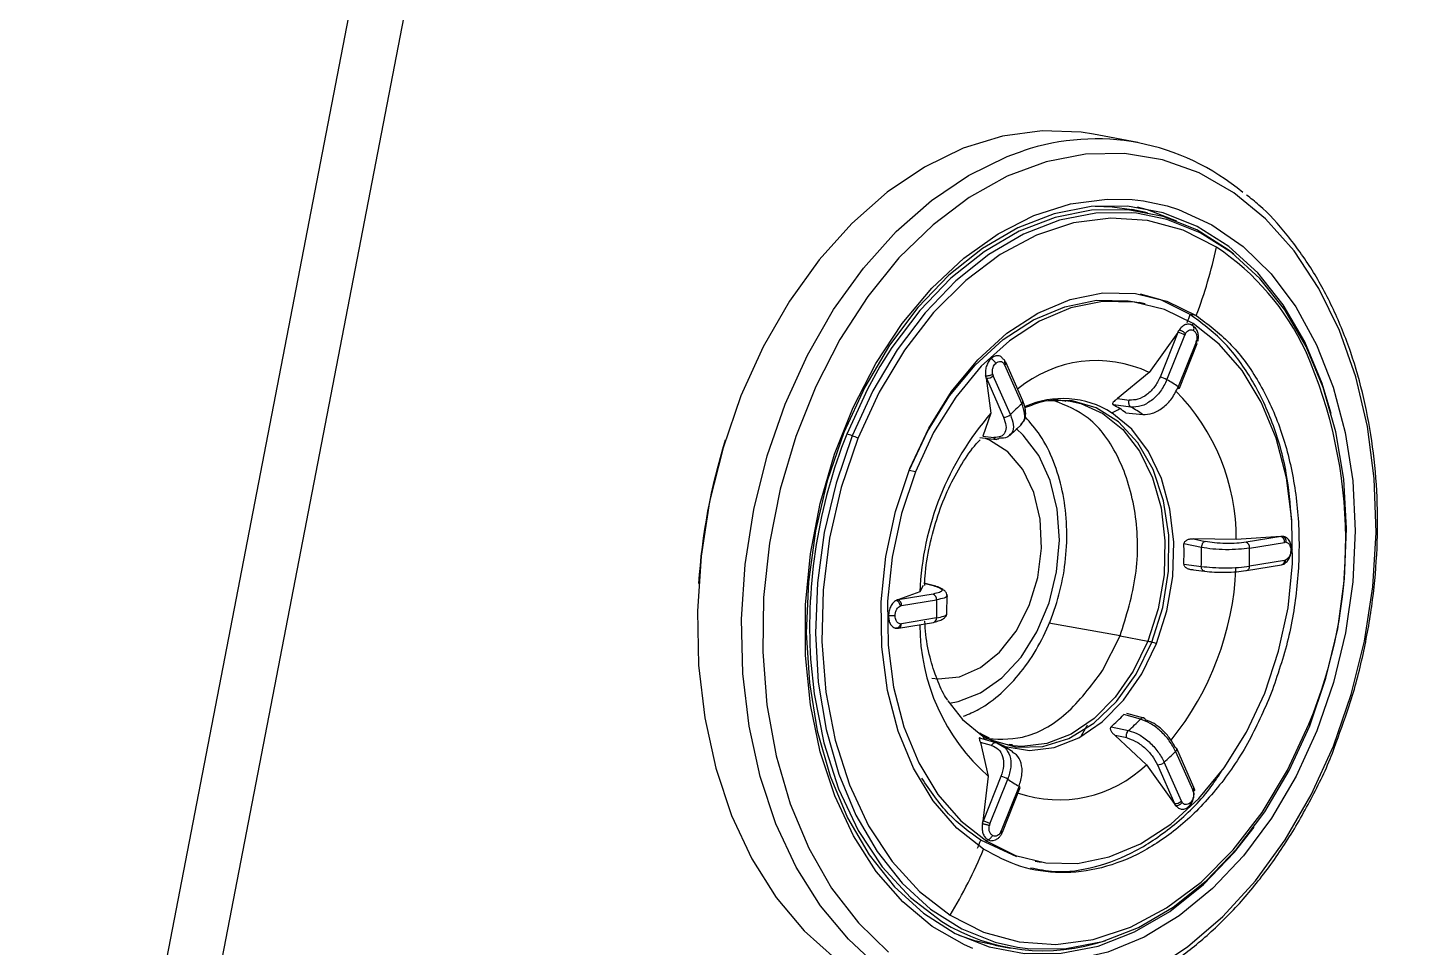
# Model space of a CAD drawing. Extents: x 832 to 912, y 781 to 934.
# Drawn here: x 837.691 to 840.481, y 842.149 to 844.018 of the extents above; entities that cross this region are included whole.
import ezdxf

# ---------------------------------------------------------------- set-up
doc = ezdxf.new("R2010")
doc.units = 0
doc.header["$MEASUREMENT"] = 0
doc.layers.add('1', color=4, linetype='Continuous')

# ---------------------------------------------------------------- blocks, each defined once
blk = doc.blocks.new('2026 SOVEREIGN HL')
at = {"layer": '1', "color": 3, "linetype": 'Continuous', "lineweight": 25}
for p, q in [((5.9619, 43.5662), (6.841, 48.1205)), ((6.0733, 43.5593), (6.9486, 48.0947)), ((8.2161, 46.6898), (8.1262, 46.7065)), ((8.2362, 46.5468), (8.2043, 46.5532)), ((8.2315, 46.3616), (8.2192, 46.3642)), ((8.335, 46.3378), (8.3226, 46.3401)), ((8.2973, 46.3039), (8.2395, 46.2223)), ((8.2978, 46.3038), (8.2617, 46.2131)), ((8.2755, 46.2077), (8.3116, 46.2983)), ((8.2973, 46.3039), (8.2978, 46.3038)), ((8.3345, 46.2838), (8.2984, 46.1931)), ((8.3354, 46.2862), (8.3347, 46.2836)), ((8.3008, 46.1906), (8.337, 46.2813)), ((7.9459, 46.2378), (7.9808, 46.1589)), ((7.983, 46.1646), (7.9481, 46.2435)), ((7.9083, 46.2108), (7.918, 46.1395)), ((7.9083, 46.2108), (7.9088, 46.2107)), ((7.9088, 46.2107), (7.9437, 46.1318)), ((7.9576, 46.1367), (7.9227, 46.2157)), ((8.2395, 46.2223), (8.1751, 46.1692)), ((7.9872, 46.1513), (8.0011, 46.1563)), ((8.0696, 46.1655), (8.0793, 46.1642)), ((8.2021, 46.1522), (8.1667, 46.1566)), ((8.1751, 46.1692), (8.1989, 46.1662)), ((7.918, 46.1395), (7.9014, 46.0928)), ((7.9564, 46.0941), (7.9806, 46.1172)), ((7.9787, 46.1158), (7.9835, 46.1219)), ((8.1923, 46.1403), (8.2262, 46.1369)), ((7.8955, 46.09), (7.9296, 46.0865)), ((7.9014, 46.0928), (7.924, 46.0905)), ((7.8944, 46.0837), (7.896, 46.0854)), ((7.7482, 46.0109), (7.7522, 46.0232)), ((7.7647, 46.0208), (7.7522, 46.0232)), ((8.3456, 45.867), (8.31, 45.8742)), ((8.4161, 45.8833), (8.3291, 45.8842)), ((8.3291, 45.8842), (8.353, 45.8793)), ((8.5066, 45.8894), (8.4161, 45.8833)), ((8.5071, 45.8893), (8.436, 45.8775)), ((8.4432, 45.8657), (8.5142, 45.8774)), ((8.5066, 45.8894), (8.5071, 45.8893)), ((8.514, 45.8408), (8.4429, 45.829)), ((8.3097, 45.8333), (8.3453, 45.8285)), ((8.3238, 45.8225), (8.3508, 45.8189)), ((8.4372, 45.8199), (8.5083, 45.8317)), ((8.51, 45.8323), (8.5142, 45.8337)), ((7.7802, 45.7899), (7.7736, 45.777)), ((7.8062, 45.7881), (7.7817, 45.7942)), ((7.8036, 45.7884), (7.7822, 45.7937)), ((7.7736, 45.777), (7.729, 45.7607)), ((7.7295, 45.7606), (7.729, 45.7607)), ((7.8005, 45.7724), (7.7295, 45.7606)), ((7.7367, 45.7488), (7.8077, 45.7606)), ((7.8288, 45.7305), (7.8291, 45.7715)), ((7.7281, 45.7032), (7.7324, 45.7037)), ((7.7307, 45.703), (7.8017, 45.7148)), ((7.8074, 45.7239), (7.7364, 45.7121)), ((8.1803, 45.6872), (8.0359, 45.7131)), ((8.1449, 45.6168), (8.1803, 45.6872)), ((8.1802, 45.6873), (8.2367, 45.6764)), ((8.2284, 45.5204), (8.194, 45.5296)), ((8.162, 45.5028), (8.1974, 45.4951)), ((8.2217, 45.5184), (8.1878, 45.5275)), ((7.8978, 45.4883), (7.8953, 45.4895)), ((7.8968, 45.4794), (7.9304, 45.4702)), ((7.9155, 45.4798), (7.8978, 45.4883)), ((8.1701, 45.4852), (8.2337, 45.4257)), ((8.194, 45.4801), (8.1701, 45.4852)), ((7.8969, 45.4711), (7.9127, 45.4022)), ((7.9195, 45.4649), (7.8969, 45.4711)), ((7.9304, 45.4702), (7.9466, 45.4607)), ((7.9623, 45.4519), (7.9417, 45.4649)), ((7.9635, 45.4644), (7.9493, 45.4668)), ((7.9621, 45.4659), (7.9554, 45.4671)), ((8.293, 45.4528), (8.3279, 45.3739)), ((8.3302, 45.3796), (8.2953, 45.4585)), ((8.2338, 45.4257), (8.2904, 45.3469)), ((8.256, 45.4257), (8.2909, 45.3468)), ((8.3048, 45.3517), (8.2699, 45.4307)), ((7.9127, 45.4022), (7.9018, 45.3114)), ((7.9385, 45.402), (7.9023, 45.3113)), ((7.9161, 45.3058), (7.9522, 45.3965)), ((7.9752, 45.3819), (7.939, 45.2912)), ((7.9415, 45.2887), (7.9776, 45.3794)), ((8.3318, 45.3748), (8.3303, 45.3793)), ((8.2909, 45.3468), (8.2904, 45.3469)), ((7.9023, 45.3113), (7.9018, 45.3114)), ((7.9383, 45.2885), (7.938, 45.2877)), ((7.9394, 45.2844), (7.9415, 45.2887)), ((7.9706, 45.2385), (7.8974, 45.2722)), ((8.0077, 45.2298), (8.0201, 45.2278)), ((7.9257, 45.0589), (7.9578, 45.0533))]:
    blk.add_line(p, q, dxfattribs=at)
at = {"layer": '1', "color": 3, "linetype": 'Continuous', "lineweight": 25, "flags": 128}
for points in [[(8.1262, 46.7065), (8.1012, 46.7104), (8.0218, 46.7135), (7.9414, 46.7025), (7.8614, 46.6777), (7.7829, 46.6394), (7.7073, 46.5883), (7.6357, 46.5252), (7.5692, 46.451), (7.5089, 46.367), (7.4558, 46.2744), (7.4106, 46.1748), (7.3742, 46.0696), (7.347, 45.9606), (7.3295, 45.8494), (7.322, 45.7379), (7.3245, 45.6277), (7.3371, 45.5207), (7.3596, 45.4184), (7.3916, 45.3226), (7.4325, 45.2347), (7.4818, 45.1561), (7.5387, 45.0881), (7.6023, 45.0317)], [(7.6725, 45.0305), (7.6286, 45.0713), (7.5718, 45.1393), (7.5224, 45.2179), (7.4815, 45.3058), (7.4495, 45.4017), (7.427, 45.5039), (7.4144, 45.6109), (7.4119, 45.7211), (7.4194, 45.8327), (7.4369, 45.9438), (7.4641, 46.0528), (7.5005, 46.158), (7.5457, 46.2577), (7.5988, 46.3503), (7.6591, 46.4343), (7.7256, 46.5085), (7.7972, 46.5716), (7.8728, 46.6227), (7.9513, 46.6609), (7.9833, 46.6725)], [(8.6135, 45.4637), (8.6496, 45.5682), (8.6763, 45.6765), (8.6932, 45.7869), (8.7, 45.8976), (8.6965, 46.0068), (8.6829, 46.1126), (8.6593, 46.2134), (8.6261, 46.3074), (8.584, 46.3931), (8.5335, 46.4692), (8.4755, 46.5344), (8.411, 46.5875), (8.341, 46.6278), (8.2667, 46.6546), (8.1893, 46.6674), (8.11, 46.666), (8.0302, 46.6504), (7.9511, 46.621), (7.8742, 46.5781), (7.8005, 46.5225), (7.7314, 46.4551), (7.668, 46.377), (7.6113, 46.2895), (7.5623, 46.1941), (7.5217, 46.0922), (7.4902, 45.9856), (7.4684, 45.876), (7.4565, 45.7652), (7.4549, 45.655), (7.4634, 45.5473), (7.4821, 45.4438), (7.5105, 45.3462), (7.5482, 45.2561), (7.5946, 45.175), (7.649, 45.1043), (7.7103, 45.045)], [(8.2421, 45.0063), (8.3175, 45.0557), (8.389, 45.1173), (8.4554, 45.1902), (8.5156, 45.2731), (8.5686, 45.3648), (8.6135, 45.4637)], [(7.8814, 45.0526), (7.8646, 45.0598), (7.7991, 45.0973), (7.739, 45.1474), (7.6853, 45.2091), (7.639, 45.2813), (7.6009, 45.3628), (7.5717, 45.4521), (7.5519, 45.5476), (7.5418, 45.6476), (7.5417, 45.7503), (7.5516, 45.8539), (7.5712, 45.9565), (7.6003, 46.0563), (7.6382, 46.1515), (7.6844, 46.2405), (7.738, 46.3216), (7.798, 46.3934), (7.8634, 46.4546), (7.933, 46.5041), (8.0055, 46.541), (8.0798, 46.5647), (8.1543, 46.5747), (8.2047, 46.5737)], [(8.2047, 46.5737), (8.2279, 46.571), (8.2759, 46.5608)], [(8.6092, 46.1392), (8.5908, 46.2), (8.5555, 46.2844), (8.5116, 46.3599), (8.4599, 46.425), (8.4013, 46.4784), (8.3369, 46.5192), (8.268, 46.5467), (8.1957, 46.5602), (8.1215, 46.5596), (8.0467, 46.5449), (7.9728, 46.5164), (7.9011, 46.4745), (7.8329, 46.42), (7.7695, 46.3541), (7.7121, 46.2778), (7.6618, 46.1927), (7.6194, 46.1002)], [(8.2136, 46.5457), (8.204, 46.5467), (8.1309, 46.5461), (8.0573, 46.5316), (7.9845, 46.5035), (7.9139, 46.4622), (7.8467, 46.4086), (7.7843, 46.3437), (7.7278, 46.2686), (7.6783, 46.1848), (7.6366, 46.0938)], [(8.3761, 46.4769), (8.3083, 46.5113), (8.2362, 46.5312), (8.1616, 46.5361), (8.0858, 46.5261), (8.0104, 46.5012), (7.937, 46.462), (7.8669, 46.4094), (7.8018, 46.3442), (7.7428, 46.268), (7.6913, 46.1822), (7.6481, 46.0886)], [(8.411, 46.4625), (8.3996, 46.4715), (8.3359, 46.512), (8.2676, 46.5391), (8.196, 46.5526), (8.1226, 46.552), (8.0485, 46.5374), (7.9753, 46.5091), (7.9043, 46.4676), (7.8367, 46.4137), (7.774, 46.3484), (7.7171, 46.2729), (7.6927, 46.2342)], [(8.1298, 46.5604), (8.1641, 46.5589), (8.2043, 46.5532)], [(8.5654, 45.5049), (8.5984, 45.6013), (8.6222, 45.7015), (8.6363, 45.8035), (8.6403, 45.9054), (8.6344, 46.0054), (8.6185, 46.1015), (8.5929, 46.192), (8.5582, 46.2751), (8.515, 46.3494), (8.4641, 46.4135), (8.4064, 46.4661), (8.343, 46.5063), (8.2751, 46.5333), (8.2136, 46.5457)], [(8.2955, 46.5298), (8.2359, 46.5526), (8.2157, 46.5579)], [(8.2759, 46.5608), (8.2992, 46.5534), (8.3669, 46.5224), (8.4299, 46.4785), (8.4869, 46.4225), (8.537, 46.3554), (8.5793, 46.2783), (8.6131, 46.1928), (8.6376, 46.1002), (8.6526, 46.0022), (8.6576, 45.9006), (8.6527, 45.7973), (8.638, 45.6939), (8.6136, 45.5925), (8.58, 45.4947)], [(7.9032, 45.2541), (7.8487, 45.297), (7.8008, 45.3522), (7.7608, 45.4184), (7.7296, 45.4938), (7.708, 45.5767), (7.6965, 45.6649), (7.6954, 45.7564), (7.7048, 45.8489), (7.7243, 45.9401), (7.7536, 46.0277), (7.7919, 46.1096), (7.8382, 46.1838), (7.8915, 46.2484), (7.9503, 46.3019), (8.0134, 46.343), (8.079, 46.3705), (8.1456, 46.384), (8.2115, 46.3829), (8.2752, 46.3674), (8.335, 46.3378)], [(7.7522, 46.0232), (7.7893, 46.1027), (7.8343, 46.1747), (7.886, 46.2374), (7.9431, 46.2894), (8.0043, 46.3292), (8.068, 46.356), (8.1326, 46.369), (8.1966, 46.368), (8.2192, 46.3642)], [(8.3288, 46.3216), (8.2707, 46.3503), (8.2089, 46.3654), (8.1449, 46.3664), (8.0803, 46.3534), (8.0167, 46.3266), (7.9555, 46.2868), (7.8984, 46.2349), (7.8468, 46.1722), (7.8018, 46.1002), (7.7647, 46.0208)], [(8.3226, 46.3401), (8.2628, 46.3697), (8.2219, 46.3814)], [(8.4739, 45.5711), (8.5023, 45.6561), (8.5213, 45.7445), (8.5304, 45.8342), (8.5293, 45.923), (8.5182, 46.0087), (8.4972, 46.0891), (8.4669, 46.1622), (8.4281, 46.2264), (8.3817, 46.28), (8.3288, 46.3216)], [(7.6927, 46.2342), (7.6673, 46.1886), (7.6254, 46.0971)], [(8.2448, 45.6744), (8.2669, 45.745), (8.2785, 45.8186), (8.279, 45.8919), (8.2685, 45.9618), (8.2473, 46.0252), (8.2165, 46.0794), (8.1773, 46.1219), (8.1315, 46.1509), (8.0811, 46.1652), (8.0282, 46.1641), (7.9994, 46.1571)], [(8.0793, 46.1642), (8.1003, 46.1595), (8.1453, 46.1394)], [(8.1453, 46.1394), (8.1859, 46.1066), (8.22, 46.0624), (8.2462, 46.0085), (8.2636, 45.9472), (8.2715, 45.8806), (8.2695, 45.8115), (8.2577, 45.7425), (8.2367, 45.6764)], [(8.254, 45.6716), (8.2753, 45.7384), (8.2872, 45.808), (8.2894, 45.8778), (8.2816, 45.9451), (8.2643, 46.0073), (8.2381, 46.0619), (8.204, 46.107), (8.1633, 46.1407)], [(7.6194, 46.1002), (7.5859, 46.0022), (7.5618, 45.9005), (7.5475, 45.7969), (7.5433, 45.6934), (7.5494, 45.5919), (7.5655, 45.4943), (7.5915, 45.4024), (7.6267, 45.3179), (7.6706, 45.2424), (7.7224, 45.1774), (7.781, 45.1239), (7.8453, 45.0831), (7.9143, 45.0557), (7.9865, 45.0421), (8.0607, 45.0427), (8.1355, 45.0574), (8.2095, 45.086), (8.2812, 45.1279), (8.3494, 45.1823), (8.4128, 45.2483), (8.4526, 45.2992)], [(7.6366, 46.0938), (7.6036, 45.9973), (7.5798, 45.8971), (7.5657, 45.7951), (7.5617, 45.6932), (7.5676, 45.5933), (7.5835, 45.4971), (7.6091, 45.4067), (7.6438, 45.3235), (7.687, 45.2492), (7.7379, 45.1852), (7.7956, 45.1325), (7.859, 45.0924), (7.9269, 45.0653), (7.9723, 45.0552)], [(7.6481, 46.0886), (7.6143, 45.9891), (7.5905, 45.8857), (7.5772, 45.7805), (7.5746, 45.6757), (7.5829, 45.5734), (7.6018, 45.4757), (7.6309, 45.3846), (7.6698, 45.3018), (7.7175, 45.2292), (7.7731, 45.1682), (7.8355, 45.12)], [(7.7983, 45.6015), (7.8113, 45.5999), (7.8543, 45.6043), (7.8966, 45.6229), (7.9357, 45.6545), (7.9695, 45.6973), (7.9959, 45.7488), (8.0133, 45.8061), (8.0209, 45.8658), (8.0181, 45.9244), (8.0051, 45.9786), (7.9826, 46.0251), (7.9521, 46.0613), (7.9151, 46.0851), (7.907, 46.0883)], [(7.8339, 45.5508), (7.8513, 45.5539), (7.8972, 45.5716), (7.9405, 45.6022), (7.9793, 45.6442), (8.0116, 45.6958), (8.0361, 45.7544), (8.0515, 45.8174), (8.0572, 45.8818), (8.0528, 45.9446), (8.0386, 46.0029), (8.0152, 46.0539), (7.9838, 46.0952), (7.9694, 46.1085)], [(7.7647, 46.0208), (7.7363, 45.9358), (7.7173, 45.8473), (7.7082, 45.7576), (7.7093, 45.6688), (7.7204, 45.5832), (7.7414, 45.5028), (7.7717, 45.4296), (7.8105, 45.3654), (7.8569, 45.3118), (7.9098, 45.2702)], [(7.7291, 45.703), (7.7305, 45.703), (7.7307, 45.703)], [(7.8954, 45.4891), (7.9199, 45.4758), (7.9703, 45.4615), (8.0232, 45.4626), (8.0761, 45.479), (8.1269, 45.51), (8.1732, 45.5543), (8.2131, 45.6099), (8.2448, 45.6744)], [(7.9014, 45.4835), (7.9472, 45.4624), (7.9962, 45.4548), (8.0466, 45.4608), (8.0965, 45.4804), (8.1439, 45.5127), (8.187, 45.5565), (8.2242, 45.6102), (8.254, 45.6716)], [(8.2367, 45.6764), (8.2072, 45.6157), (8.1704, 45.5627), (8.1277, 45.5194), (8.0807, 45.4877), (8.0314, 45.4686), (7.9815, 45.463), (7.9635, 45.4644)], [(7.552, 45.6404), (7.559, 45.5699), (7.5785, 45.47), (7.6085, 45.3768), (7.6484, 45.2924), (7.6974, 45.2183), (7.7545, 45.1562), (7.8186, 45.1072)], [(7.9098, 45.2702), (7.9679, 45.2415), (8.0297, 45.2264), (8.0936, 45.2254), (8.1583, 45.2384), (8.2219, 45.2652), (8.2831, 45.305), (8.3402, 45.3569), (8.3918, 45.4196), (8.4368, 45.4916), (8.4739, 45.5711)], [(7.8307, 45.5556), (7.8607, 45.5173), (7.9014, 45.4835)], [(7.8355, 45.12), (7.9033, 45.0856), (7.9753, 45.0657), (8.05, 45.0607), (8.1258, 45.0708), (8.2012, 45.0956), (8.2746, 45.1348), (8.3447, 45.1875), (8.4098, 45.2526), (8.4688, 45.3288), (8.5203, 45.4146), (8.5635, 45.5082)], [(7.9723, 45.0552), (7.998, 45.052), (8.0711, 45.0526), (8.1447, 45.067), (8.2175, 45.0952), (8.2881, 45.1364), (8.3553, 45.19), (8.4177, 45.2549), (8.4742, 45.33), (8.5237, 45.4138), (8.5654, 45.5049)], [(8.58, 45.4947), (8.5378, 45.4024), (8.4879, 45.3172), (8.4309, 45.2406), (8.3681, 45.174), (8.3005, 45.1185), (8.2292, 45.0752), (8.1557, 45.0448), (8.0811, 45.0279), (8.0068, 45.0248), (7.9388, 45.0344)], [(7.9413, 45.2885), (7.9414, 45.2886), (7.9415, 45.2887)], [(7.9257, 45.0589), (7.8853, 45.0683), (7.8536, 45.079)]]:
    blk.add_lwpolyline(points, dxfattribs=at)
at = {"layer": '1', "color": 3, "linetype": 'Continuous', "lineweight": 25}
for centre, radius, start, end in [((8.1313, 46.2347), 0.4621, 49.8143, 108.6752), ((7.3913, 46.6922), 1.0081, 339.4164, 347.6672), ((8.0845, 46.0437), 0.5223, 25.1234, 56.0514), ((7.3595, 46.6996), 1.028, 338.5804, 339.531), ((7.9783, 46.4663), 0.3791, 336.9818, 337.5703), ((8.2878, 46.2586), 0.0464, 59.0593, 77.4714), ((8.3332, 46.28), 0.004, 18.0285, 70.0946), ((7.6796, 45.8797), 0.9588, 337.205, 23.7219), ((7.9443, 46.2416), 0.00411, 292.6576, 57.0109), ((8.1323, 45.996), 0.2504, 64.6569, 129.7008), ((7.9101, 46.229), 0.0183, 266.0054, 313.4355), ((8.2516, 46.1679), 0.0464, 59.0636, 77.4674), ((8.1558, 45.9936), 0.2452, 54.4489, 60.793), ((7.9924, 45.8867), 0.4237, 359.5488, 44.698), ((8.299, 46.1933), 0.00327, 245.8613, 303.8432), ((8.297, 46.1894), 0.004, 18.0302, 70.0921), ((8.2474, 45.8567), 0.4031, 131.4232, 135.9832), ((7.9775, 46.1635), 0.00562, 305.1468, 11.1841), ((8.0638, 45.9828), 0.1866, 57.8049, 114.1569), ((8.0571, 46.3721), 0.2546, 294.6368, 298.7754), ((8.0721, 45.9794), 0.2008, 57.6105, 61.9043), ((8.0682, 45.9732), 0.2082, 53.4137, 57.6137), ((8.1041, 45.9709), 0.206, 53.6578, 61.5913), ((8.3625, 45.7524), 0.5894, 138.9435, 177.6064), ((7.945, 46.15), 0.0183, 265.9999, 313.4348), ((8.6116, 45.7043), 1.0616, 158.2824, 183.4486), ((7.6106, 46.0261), 0.0725, 69.0283, 78.2599), ((7.6047, 46.0072), 0.0923, 61.9328, 69.7861), ((8.5755, 45.7109), 1.2538, 162.6583, 176.2184), ((7.8041, 45.8574), 0.5061, 357.2676, 1.905), ((7.8364, 45.8514), 0.5094, 357.4204, 1.7563), ((8.4316, 45.8668), 0.0116, 354.8006, 67.7109), ((7.8402, 45.8517), 0.6032, 357.843, 1.3288), ((8.5027, 45.8785), 0.0116, 354.8007, 67.7111), ((8.5058, 45.8395), 0.00825, 287.3057, 8.5284), ((7.8217, 45.8497), 0.5945, 321.0029, 357.5159), ((8.4353, 45.8276), 0.00773, 272.0913, 10.3281), ((7.7251, 45.7499), 0.0116, 354.8206, 67.7075), ((7.7961, 45.7616), 0.0116, 354.8197, 67.7085), ((8.4127, 45.7379), 0.6054, 177.8495, 181.3223), ((7.7277, 45.7112), 0.00871, 289.8145, 5.9983), ((8.1857, 45.711), 0.4121, 180.1172, 228.525), ((7.7993, 45.7227), 0.00825, 287.3054, 8.5071), ((8.2162, 45.5724), 0.106, 74.3249, 78.8298), ((8.2009, 45.5168), 0.1636, 71.053, 74.42), ((7.9417, 45.7591), 0.3379, 310.6683, 316.7398), ((7.9753, 45.7519), 0.3395, 310.86, 316.5483), ((8.5627, 45.5055), 0.00283, 346.4065, 73.5614), ((7.7875, 45.4034), 0.1393, 31.9686, 35.122), ((8.0029, 45.7331), 0.4034, 311.428, 315.984), ((8.2915, 45.4566), 0.00403, 292.2389, 77.2423), ((8.0561, 45.6118), 0.2573, 251.1945, 313.6571), ((8.2573, 45.444), 0.0183, 265.9991, 313.4356), ((7.9284, 45.3567), 0.0464, 59.0566, 77.4666), ((8.0945, 45.5956), 0.2447, 234.4451, 240.8021), ((7.9738, 45.3782), 0.004, 18.0033, 70.064), ((8.3247, 45.3785), 0.00562, 305.083, 11.2072), ((8.2922, 45.365), 0.0183, 265.9991, 313.4356), ((7.8934, 45.2701), 0.0421, 67.8464, 77.8013), ((7.8941, 45.2695), 0.0424, 58.7443, 68.9829), ((7.9377, 45.2875), 0.004, 18.0033, 70.064), ((6.8709, 45.6915), 1.1212, 329.3489, 337.0343), ((6.9092, 45.6724), 1.0662, 337.0338, 337.9553), ((7.5119, 45.423), 0.4262, 338.9862, 339.506), ((8.025, 45.4376), 0.3896, 237.9942, 288.8931)]:
    blk.add_arc(centre, radius, start, end, dxfattribs=at)
for points, knots in [([(7.4222, 49.0504), (7.522, 49.0503), (7.7223, 49.0499), (8.0131, 49.0291), (8.3008, 48.9832), (8.5555, 48.9109), (8.7771, 48.8168), (8.9652, 48.7091), (9.1335, 48.5789), (9.2806, 48.4288), (9.4061, 48.2649), (9.5209, 48.0695), (9.6203, 47.8433), (9.7006, 47.5921), (9.7602, 47.3249), (9.8004, 47.0505), (9.8273, 46.7445), (9.8407, 46.4092), (9.8444, 46.0456), (9.8457, 45.5669), (9.8461, 44.9743), (9.8448, 44.2663), (9.8436, 43.7956), (9.843, 43.5596)], [0, 0, 0, 0, 0.061142, 0.122745, 0.184777, 0.247496, 0.289738, 0.332289, 0.37517, 0.407572, 0.440203, 0.473039, 0.505978, 0.538777, 0.571246, 0.603344, 0.635028, 0.676643, 0.717838, 0.758924, 0.839703, 0.919643, 1, 1, 1, 1]), ([(8.3697, 48.6137), (8.4316, 48.5964), (8.5576, 48.5613), (8.7409, 48.4822), (8.9048, 48.3861), (9.0461, 48.2748), (9.1651, 48.1542), (9.2738, 48.0102), (9.3697, 47.8405), (9.4502, 47.644), (9.5136, 47.4224), (9.5598, 47.1798), (9.5941, 46.892), (9.6138, 46.5609), (9.6209, 46.1904), (9.6201, 45.5643), (9.6109, 44.6864), (9.6007, 43.9346), (9.5956, 43.5592)], [0, 0, 0, 0, 0.054734, 0.111418, 0.167491, 0.208894, 0.249513, 0.289244, 0.328154, 0.366595, 0.405139, 0.444468, 0.484961, 0.540442, 0.597224, 0.655117, 0.827793, 1, 1, 1, 1]), ([(9.197, 43.5592), (9.2311, 43.7363), (9.2977, 44.0813), (9.3876, 44.5871), (9.4531, 45.0318), (9.4978, 45.4205), (9.52, 45.7557), (9.5201, 46.0747), (9.5013, 46.3722), (9.4657, 46.6458), (9.4159, 46.8942), (9.3547, 47.1164), (9.2778, 47.3303), (9.1853, 47.5268), (9.0801, 47.6971), (8.987, 47.817), (8.9116, 47.8988), (8.8557, 47.9528), (8.8112, 47.992), (8.7792, 48.0184), (8.761, 48.0326), (8.7536, 48.0384), (8.7524, 48.0393), (8.7522, 48.0395), (8.7521, 48.0395), (8.7521, 48.0395), (8.7521, 48.0395), (8.7521, 48.0395), (8.7521, 48.0395), (8.7578, 48.0557), (8.6844, 48.0809), (8.6408, 48.1204), (8.5787, 48.1556), (8.5207, 48.1883), (8.4703, 48.214), (8.4395, 48.2281), (8.4289, 48.233)], [0, 0, 0, 0, 0.098013, 0.191072, 0.279186, 0.342339, 0.404067, 0.462794, 0.518454, 0.570825, 0.619815, 0.665393, 0.707503, 0.757956, 0.80146, 0.837673, 0.859955, 0.87804, 0.891964, 0.901788, 0.907568, 0.908386, 0.908551, 0.90859, 0.9086, 0.908602, 0.908603, 0.908603, 0.908603, 0.908604, 0.925495, 0.942223, 0.958781, 0.975166, 0.991375, 1, 1, 1, 1]), ([(6.9486, 48.0947), (6.9684, 48.0962), (7.0152, 48.0996), (7.0916, 48.1052), (7.1715, 48.1108), (7.2455, 48.1157), (7.3031, 48.1193), (7.3513, 48.1221), (7.3919, 48.1243), (7.4327, 48.1264), (7.4733, 48.1282), (7.5136, 48.1298), (7.5539, 48.1313), (7.5863, 48.1322), (7.6203, 48.133), (7.6645, 48.1339), (7.7253, 48.1345), (7.7878, 48.134), (7.8496, 48.1327), (7.9074, 48.1304), (7.9656, 48.1269), (8.0183, 48.1226), (8.0701, 48.1173), (8.122, 48.1106), (8.1741, 48.1025), (8.227, 48.0927), (8.2836, 48.0803), (8.3467, 48.0641), (8.4184, 48.0419), (8.4917, 48.0144), (8.5522, 47.9873), (8.5996, 47.9635), (8.6393, 47.9417), (8.6755, 47.9198), (8.7092, 47.8978), (8.7412, 47.8756), (8.7804, 47.8461), (8.8256, 47.8087), (8.8781, 47.7603), (8.9281, 47.7078), (8.9765, 47.6508), (9.0215, 47.5923), (9.064, 47.5302), (9.1023, 47.4681), (9.1352, 47.4094), (9.1696, 47.3422), (9.2016, 47.2725), (9.2284, 47.2078), (9.2562, 47.1354), (9.287, 47.0462), (9.3213, 46.9305), (9.351, 46.8132), (9.3747, 46.7028), (9.3942, 46.5969), (9.4064, 46.5182), (9.4143, 46.4604), (9.4185, 46.4284), (9.4225, 46.3953), (9.4263, 46.3612), (9.4299, 46.326), (9.4335, 46.2886), (9.4374, 46.2422), (9.4423, 46.1763), (9.4474, 46.0834), (9.4512, 45.9616), (9.4515, 45.8491), (9.4495, 45.7539), (9.4471, 45.6837), (9.4435, 45.6094), (9.4384, 45.5313), (9.4318, 45.4496), (9.4115, 45.2405), (9.3685, 44.9073), (9.3143, 44.5826), (9.2792, 44.3895), (9.2674, 44.3255), (9.2554, 44.2615), (9.2422, 44.1918), (9.2259, 44.1073), (9.2072, 44.0119), (9.1843, 43.8967), (9.1614, 43.7823), (9.14, 43.6767), (9.1258, 43.6063), (9.1187, 43.571), (9.1163, 43.5592)], [0, 0, 0, 0, 0.011218, 0.026631, 0.043507, 0.056669, 0.068701, 0.07634, 0.084066, 0.091876, 0.099554, 0.107217, 0.114867, 0.122507, 0.125697, 0.134307, 0.147735, 0.160439, 0.170119, 0.183165, 0.193661, 0.203607, 0.213609, 0.223675, 0.233813, 0.24403, 0.254732, 0.267244, 0.281614, 0.297905, 0.312056, 0.319381, 0.327875, 0.337559, 0.343045, 0.350175, 0.359102, 0.36985, 0.381939, 0.397185, 0.407855, 0.420426, 0.434581, 0.445305, 0.456109, 0.466987, 0.481194, 0.491962, 0.499299, 0.516658, 0.534528, 0.552908, 0.569646, 0.583414, 0.599089, 0.603509, 0.608058, 0.612737, 0.617545, 0.622482, 0.627547, 0.633255, 0.641901, 0.655045, 0.671799, 0.692125, 0.701098, 0.710649, 0.720743, 0.731326, 0.742382, 0.75393, 0.816213, 0.877716, 0.886462, 0.895201, 0.903935, 0.912666, 0.923772, 0.938574, 0.951783, 0.971071, 0.985518, 0.995156, 1, 1, 1, 1]), ([(8.6191, 45.471), (8.6293, 45.4985), (8.6517, 45.5586), (8.6763, 45.6559), (8.6945, 45.7602), (8.7035, 45.8654), (8.7036, 45.9697), (8.6946, 46.0719), (8.6767, 46.1705), (8.6499, 46.2642), (8.6147, 46.3516), (8.5716, 46.4316), (8.5206, 46.5023), (8.4756, 46.553), (8.4457, 46.5761), (8.4372, 46.5826)], [0, 0, 0, 0, 0.068877, 0.150508, 0.232142, 0.313793, 0.39547, 0.477185, 0.558948, 0.64076, 0.722606, 0.804435, 0.886173, 0.96771, 1, 1, 1, 1]), ([(8.5287, 45.9228), (8.526, 45.9548), (8.5201, 46.0242), (8.4915, 46.1221), (8.4482, 46.2126), (8.392, 46.2886), (8.3458, 46.3229), (8.3226, 46.3401)], [0, 0, 0, 0, 0.1760015, 0.3820014, 0.5880007, 0.793999, 1, 1, 1, 1]), ([(8.3273, 46.318), (8.3251, 46.3191), (8.3208, 46.3212), (8.3134, 46.3201), (8.3061, 46.316), (8.3021, 46.311), (8.3001, 46.3086)], [0, 0, 0, 0, 0.247406, 0.499862, 0.752263, 1, 1, 1, 1]), ([(8.3298, 46.3158), (8.3283, 46.317), (8.3252, 46.3194), (8.3215, 46.3202), (8.3196, 46.3206)], [0, 0, 0, 0, 0.49936, 1, 1, 1, 1]), ([(8.3295, 46.3074), (8.3299, 46.3084), (8.3306, 46.3105), (8.3305, 46.3137), (8.3295, 46.3165), (8.328, 46.3175), (8.3273, 46.318)], [0, 0, 0, 0, 0.221987, 0.471928, 0.737212, 1, 1, 1, 1]), ([(8.3384, 46.2859), (8.3389, 46.2889), (8.3399, 46.295), (8.3384, 46.3039), (8.3349, 46.3119), (8.3308, 46.315), (8.3288, 46.3166)], [0, 0, 0, 0, 0.243616, 0.488614, 0.739321, 1, 1, 1, 1]), ([(8.335, 46.3378), (8.3582, 46.3206), (8.4044, 46.2862), (8.4606, 46.2103), (8.5042, 46.1199), (8.5329, 46.0166), (8.5458, 45.905), (8.542, 45.7892), (8.523, 45.6732), (8.4974, 45.6005), (8.4847, 45.5642)], [0, 0, 0, 0, 0.125001, 0.25, 0.375, 0.5, 0.625, 0.75, 0.875, 1, 1, 1, 1]), ([(8.3001, 46.3086), (8.2996, 46.3077), (8.2986, 46.3062), (8.2977, 46.3046), (8.2973, 46.3039)], [0, 0, 0, 0, 0.559354, 1, 1, 1, 1]), ([(8.2978, 46.3038), (8.2982, 46.3048), (8.2989, 46.3064), (8.2997, 46.3079), (8.3001, 46.3086)], [0, 0, 0, 0, 0.560105, 1, 1, 1, 1]), ([(8.313, 46.3013), (8.3122, 46.3021), (8.311, 46.3032), (8.3088, 46.3047), (8.307, 46.3059), (8.3051, 46.3068), (8.3027, 46.3079), (8.3011, 46.3083), (8.3001, 46.3086)], [0, 0, 0, 0, 0.239817, 0.368534, 0.500044, 0.63145, 0.7602, 1, 1, 1, 1]), ([(8.313, 46.3013), (8.3127, 46.3008), (8.3122, 46.2998), (8.3118, 46.2988), (8.3116, 46.2983)], [0, 0, 0, 0, 0.560184, 1, 1, 1, 1]), ([(8.313, 46.3013), (8.3143, 46.3031), (8.3169, 46.3068), (8.3216, 46.3091), (8.326, 46.3093), (8.3284, 46.308), (8.3295, 46.3074)], [0, 0, 0, 0, 0.283671, 0.562592, 0.78013, 1, 1, 1, 1]), ([(8.3295, 46.3074), (8.331, 46.3063), (8.3338, 46.3042), (8.3359, 46.2986), (8.3366, 46.2926), (8.3359, 46.2889), (8.3355, 46.287)], [0, 0, 0, 0, 0.278044, 0.555679, 0.775228, 1, 1, 1, 1]), ([(8.3345, 46.2838), (8.3347, 46.2844), (8.3351, 46.2854), (8.3354, 46.2865), (8.3355, 46.287)], [0, 0, 0, 0, 0.560121, 1, 1, 1, 1]), ([(8.3355, 46.287), (8.3363, 46.2868), (8.3376, 46.2864), (8.3383, 46.286), (8.3385, 46.2859), (8.3384, 46.2859), (8.3384, 46.2859)], [0, 0, 0, 0, 0.47684, 0.732784, 0.994019, 1, 1, 1, 1]), ([(7.943, 46.2495), (7.9415, 46.2514), (7.9385, 46.2552), (7.9319, 46.257), (7.9247, 46.2557), (7.9204, 46.2521), (7.9182, 46.2504)], [0, 0, 0, 0, 0.247945, 0.500503, 0.752865, 1, 1, 1, 1]), ([(7.9182, 46.2504), (7.9163, 46.2482), (7.9123, 46.2438), (7.9084, 46.2345), (7.9064, 46.2245), (7.907, 46.2184), (7.9072, 46.2153)], [0, 0, 0, 0, 0.247402, 0.499872, 0.752291, 1, 1, 1, 1]), ([(7.928, 46.2409), (7.9275, 46.2418), (7.9266, 46.2437), (7.9242, 46.2465), (7.9213, 46.249), (7.9192, 46.2499), (7.9182, 46.2504)], [0, 0, 0, 0, 0.2220104, 0.471971, 0.7373084, 1, 1, 1, 1]), ([(7.9217, 46.2186), (7.9213, 46.2208), (7.9206, 46.2253), (7.922, 46.232), (7.9246, 46.2374), (7.9269, 46.2398), (7.928, 46.2409)], [0, 0, 0, 0, 0.283702, 0.562549, 0.780102, 1, 1, 1, 1]), ([(7.928, 46.2409), (7.9295, 46.2422), (7.9326, 46.2448), (7.9374, 46.2453), (7.9416, 46.2437), (7.9435, 46.2415), (7.9445, 46.2403)], [0, 0, 0, 0, 0.2780704, 0.5556781, 0.775257, 1, 1, 1, 1]), ([(7.9445, 46.2403), (7.9451, 46.2413), (7.946, 46.2428), (7.9465, 46.2448), (7.9464, 46.2462), (7.946, 46.2474), (7.9451, 46.2487), (7.9438, 46.2492), (7.943, 46.2495)], [0, 0, 0, 0, 0.2398149, 0.3685932, 0.5000016, 0.6314473, 0.7601839, 1, 1, 1, 1]), ([(7.9459, 46.2378), (7.9456, 46.2383), (7.9452, 46.2392), (7.9447, 46.24), (7.9445, 46.2403)], [0, 0, 0, 0, 0.559923, 1, 1, 1, 1]), ([(7.9217, 46.2186), (7.9207, 46.218), (7.9192, 46.2172), (7.9166, 46.2163), (7.9145, 46.2157), (7.9125, 46.2154), (7.9099, 46.2151), (7.9083, 46.2152), (7.9072, 46.2153)], [0, 0, 0, 0, 0.239782, 0.368617, 0.499977, 0.631444, 0.760127, 1, 1, 1, 1]), ([(7.9072, 46.2153), (7.9074, 46.2144), (7.9077, 46.2129), (7.9081, 46.2114), (7.9083, 46.2108)], [0, 0, 0, 0, 0.559396, 1, 1, 1, 1]), ([(7.9088, 46.2107), (7.9085, 46.2115), (7.9079, 46.213), (7.9074, 46.2146), (7.9072, 46.2153)], [0, 0, 0, 0, 0.560007, 1, 1, 1, 1]), ([(7.9217, 46.2186), (7.9218, 46.218), (7.9221, 46.217), (7.9225, 46.2161), (7.9227, 46.2157)], [0, 0, 0, 0, 0.559787, 1, 1, 1, 1]), ([(8.2617, 46.2131), (8.2583, 46.2063), (8.2515, 46.1926), (8.2351, 46.1767), (8.2165, 46.1665), (8.2048, 46.1663), (8.1989, 46.1662)], [0, 0, 0, 0, 0.249707, 0.500143, 0.750515, 1, 1, 1, 1]), ([(8.2755, 46.2077), (8.2715, 46.1996), (8.2636, 46.1835), (8.2445, 46.1646), (8.2229, 46.1524), (8.2091, 46.1522), (8.2021, 46.1522)], [0, 0, 0, 0, 0.25004, 0.500042, 0.750032, 1, 1, 1, 1]), ([(8.2262, 46.1369), (8.2328, 46.1372), (8.2461, 46.1377), (8.2674, 46.15), (8.2865, 46.1689), (8.2944, 46.1851), (8.2984, 46.1931)], [0, 0, 0, 0, 0.249972, 0.499958, 0.749969, 1, 1, 1, 1]), ([(7.9787, 46.1172), (7.9808, 46.1189), (7.9864, 46.1232), (7.9879, 46.1381), (7.9832, 46.152), (7.9808, 46.1589)], [0, 0, 0, 0, 0.225346, 0.61266, 1, 1, 1, 1]), ([(7.9843, 46.123), (7.9847, 46.1234), (7.9874, 46.1267), (7.9889, 46.1358), (7.9886, 46.1495), (7.9848, 46.1597), (7.9829, 46.1647)], [0, 0, 0, 0, 0.051574, 0.36952, 0.684692, 1, 1, 1, 1]), ([(8.0011, 46.1563), (8.0065, 46.1583), (8.0265, 46.1659), (8.05, 46.1683), (8.0671, 46.165), (8.0705, 46.1643)], [0, 0, 0, 0, 0.228344, 0.844939, 1, 1, 1, 1]), ([(8.1803, 45.6872), (8.1931, 45.728), (8.2186, 45.8097), (8.2159, 45.9393), (8.1818, 46.0515), (8.123, 46.1344), (8.0707, 46.1553), (8.0467, 46.1648)], [0, 0, 0, 0, 0.206403, 0.412806, 0.619208, 0.825611, 1, 1, 1, 1]), ([(8.1751, 46.1692), (8.1733, 46.168), (8.1698, 46.1656), (8.1668, 46.1625), (8.1654, 46.1601), (8.1651, 46.1587), (8.1654, 46.1574), (8.1663, 46.1568), (8.1667, 46.1566)], [0, 0, 0, 0, 0.300958, 0.579253, 0.707603, 0.815316, 0.909383, 1, 1, 1, 1]), ([(8.2021, 46.1522), (8.2017, 46.1525), (8.2009, 46.153), (8.1995, 46.1549), (8.1984, 46.1579), (8.198, 46.1614), (8.1983, 46.1642), (8.1987, 46.1656), (8.1989, 46.1662)], [0, 0, 0, 0, 0.124746, 0.249372, 0.499992, 0.750612, 0.875254, 1, 1, 1, 1]), ([(7.8625, 45.5244), (7.8731, 45.5287), (7.9, 45.5398), (7.9396, 45.5701), (7.9803, 45.6128), (8.0149, 45.6647), (8.0425, 45.7234), (8.0617, 45.7868), (8.072, 45.8527), (8.073, 45.9188), (8.0645, 45.9829), (8.0464, 46.0424), (8.0212, 46.0939), (7.9982, 46.1203), (7.9876, 46.1324)], [0, 0, 0, 0, 0.054094, 0.138294, 0.224072, 0.310846, 0.398029, 0.485297, 0.572651, 0.660183, 0.747987, 0.836144, 0.924544, 1, 1, 1, 1]), ([(7.9437, 46.1318), (7.9458, 46.1258), (7.95, 46.1139), (7.9475, 46.0999), (7.9389, 46.0909), (7.929, 46.0906), (7.924, 46.0905)], [0, 0, 0, 0, 0.249704, 0.500139, 0.75051, 1, 1, 1, 1]), ([(7.9576, 46.1367), (7.96, 46.1298), (7.9647, 46.116), (7.9635, 46.1017), (7.9583, 46.0975), (7.9566, 46.0962)], [0, 0, 0, 0, 0.408315, 0.816592, 1, 1, 1, 1]), ([(7.9294, 46.0866), (7.9293, 46.0866), (7.9281, 46.0865), (7.9266, 46.0874), (7.9249, 46.0889), (7.9243, 46.09), (7.924, 46.0905)], [0, 0, 0, 0, 0.055991, 0.529073, 0.764347, 1, 1, 1, 1]), ([(7.9349, 46.0887), (7.9344, 46.0883), (7.9336, 46.0875), (7.9317, 46.0866), (7.9303, 46.0866), (7.9294, 46.0866)], [0, 0, 0, 0, 0.2653197, 0.5302693, 1, 1, 1, 1]), ([(7.9566, 46.0962), (7.955, 46.0941), (7.9505, 46.0884), (7.941, 46.0886), (7.9349, 46.0887)], [0, 0, 0, 0, 0.355155, 1, 1, 1, 1]), ([(7.7836, 45.7897), (7.7838, 45.796), (7.7846, 45.8228), (7.7932, 45.8712), (7.8092, 45.9318), (7.8317, 45.9882), (7.8585, 46.0371), (7.8804, 46.0693), (7.8923, 46.0816), (7.8944, 46.0837)], [0, 0, 0, 0, 0.05661, 0.239081, 0.421841, 0.603792, 0.784135, 0.962598, 1, 1, 1, 1]), ([(8.3291, 45.8842), (8.3267, 45.8841), (8.322, 45.8841), (8.3166, 45.8822), (8.3132, 45.8801), (8.3113, 45.8784), (8.3101, 45.8764), (8.31, 45.8749), (8.31, 45.8742)], [0, 0, 0, 0, 0.30094, 0.579294, 0.707593, 0.81533, 0.909399, 1, 1, 1, 1]), ([(8.3467, 45.8729), (8.3463, 45.8719), (8.3457, 45.87), (8.3456, 45.868), (8.3456, 45.867)], [0, 0, 0, 0, 0.519413, 1, 1, 1, 1]), ([(8.4432, 45.8657), (8.4361, 45.8648), (8.4219, 45.8629), (8.3947, 45.8622), (8.3674, 45.8633), (8.3529, 45.8658), (8.3456, 45.867)], [0, 0, 0, 0, 0.250017, 0.500033, 0.750019, 1, 1, 1, 1]), ([(8.353, 45.8793), (8.3524, 45.8791), (8.3512, 45.8788), (8.3495, 45.8774), (8.3478, 45.8755), (8.3471, 45.8738), (8.3467, 45.8729)], [0, 0, 0, 0, 0.231442, 0.480304, 0.739492, 1, 1, 1, 1]), ([(8.436, 45.8775), (8.43, 45.8767), (8.4179, 45.8752), (8.3948, 45.8749), (8.3716, 45.8762), (8.3592, 45.8783), (8.353, 45.8793)], [0, 0, 0, 0, 0.249693, 0.500148, 0.750519, 1, 1, 1, 1]), ([(8.5109, 45.8894), (8.5101, 45.8895), (8.5087, 45.8896), (8.5072, 45.8894), (8.5066, 45.8894)], [0, 0, 0, 0, 0.5593557, 1, 1, 1, 1]), ([(8.5071, 45.8893), (8.5078, 45.8894), (8.5091, 45.8895), (8.5104, 45.8894), (8.5109, 45.8894)], [0, 0, 0, 0, 0.56008, 1, 1, 1, 1]), ([(8.5282, 45.8636), (8.5281, 45.8668), (8.5278, 45.8733), (8.524, 45.8815), (8.5184, 45.8875), (8.5134, 45.8888), (8.5109, 45.8894)], [0, 0, 0, 0, 0.247394, 0.499853, 0.752259, 1, 1, 1, 1]), ([(8.5109, 45.8894), (8.5118, 45.889), (8.5132, 45.8885), (8.5147, 45.8869), (8.5157, 45.8853), (8.5163, 45.8835), (8.5169, 45.8809), (8.5167, 45.8788), (8.5167, 45.8775)], [0, 0, 0, 0, 0.239878, 0.368623, 0.500009, 0.631431, 0.760203, 1, 1, 1, 1]), ([(8.5167, 45.8775), (8.5162, 45.8776), (8.5154, 45.8776), (8.5146, 45.8775), (8.5142, 45.8774)], [0, 0, 0, 0, 0.559766, 1, 1, 1, 1]), ([(8.5167, 45.8775), (8.5183, 45.8771), (8.5216, 45.8762), (8.5249, 45.8719), (8.5267, 45.8667), (8.5268, 45.863), (8.5269, 45.8612)], [0, 0, 0, 0, 0.283687, 0.56256, 0.780117, 1, 1, 1, 1]), ([(8.5105, 45.8328), (8.5114, 45.8328), (8.5128, 45.8328), (8.5143, 45.8337), (8.5153, 45.8348), (8.516, 45.8362), (8.5166, 45.8384), (8.5165, 45.8403), (8.5164, 45.8415)], [0, 0, 0, 0, 0.239809, 0.368633, 0.500008, 0.631433, 0.760203, 1, 1, 1, 1]), ([(8.514, 45.8408), (8.5144, 45.8409), (8.5152, 45.841), (8.516, 45.8413), (8.5164, 45.8415)], [0, 0, 0, 0, 0.559863, 1, 1, 1, 1]), ([(8.5159, 45.8362), (8.5165, 45.8365), (8.5196, 45.8383), (8.5237, 45.8445), (8.5276, 45.8537), (8.528, 45.8603), (8.5282, 45.8636)], [0, 0, 0, 0, 0.076346, 0.386526, 0.696457, 1, 1, 1, 1]), ([(8.5269, 45.8612), (8.5267, 45.8589), (8.5265, 45.8541), (8.5238, 45.8481), (8.5203, 45.8437), (8.5177, 45.8422), (8.5164, 45.8415)], [0, 0, 0, 0, 0.278054, 0.555666, 0.775249, 1, 1, 1, 1]), ([(8.5282, 45.8636), (8.5289, 45.8634), (8.5301, 45.863), (8.5302, 45.8623), (8.5291, 45.8617), (8.5276, 45.8614), (8.5269, 45.8612)], [0, 0, 0, 0, 0.262767, 0.528089, 0.778045, 1, 1, 1, 1]), ([(8.3097, 45.8333), (8.3097, 45.8325), (8.3098, 45.831), (8.3109, 45.8289), (8.3128, 45.827), (8.3162, 45.8246), (8.3216, 45.8224), (8.3262, 45.8221), (8.3287, 45.8219)], [0, 0, 0, 0, 0.09055, 0.184605, 0.292358, 0.420623, 0.698936, 1, 1, 1, 1]), ([(8.3453, 45.8285), (8.3526, 45.8277), (8.3672, 45.8262), (8.3945, 45.8255), (8.4216, 45.8262), (8.4358, 45.8281), (8.4429, 45.829)], [0, 0, 0, 0, 0.249966, 0.499964, 0.749979, 1, 1, 1, 1]), ([(8.3526, 45.8188), (8.3521, 45.8187), (8.3512, 45.8187), (8.3493, 45.8193), (8.3473, 45.8211), (8.346, 45.8238), (8.3453, 45.8264), (8.3453, 45.8278), (8.3453, 45.8285)], [0, 0, 0, 0, 0.1247857, 0.2494144, 0.5000058, 0.7506142, 0.8752427, 1, 1, 1, 1]), ([(8.3526, 45.8188), (8.3588, 45.8181), (8.3712, 45.8168), (8.3944, 45.8165), (8.4175, 45.8175), (8.4296, 45.8191), (8.4356, 45.8199)], [0, 0, 0, 0, 0.2497251, 0.5002116, 0.7505439, 1, 1, 1, 1]), ([(7.8036, 45.7884), (7.808, 45.7871), (7.8168, 45.7844), (7.8199, 45.7798), (7.8151, 45.7755), (7.8054, 45.7734), (7.8005, 45.7724)], [0, 0, 0, 0, 0.249734, 0.500215, 0.750565, 1, 1, 1, 1]), ([(7.8287, 45.7693), (7.8286, 45.7709), (7.8282, 45.7742), (7.824, 45.7793), (7.8172, 45.7841), (7.8108, 45.7864), (7.8076, 45.7876)], [0, 0, 0, 0, 0.250417, 0.501397, 0.751564, 1, 1, 1, 1]), ([(7.7256, 45.7595), (7.7236, 45.7581), (7.7195, 45.7553), (7.7144, 45.7475), (7.7108, 45.7382), (7.7104, 45.7315), (7.7102, 45.7283)], [0, 0, 0, 0, 0.24792, 0.500485, 0.752844, 1, 1, 1, 1]), ([(7.729, 45.7607), (7.7284, 45.7606), (7.7272, 45.7603), (7.7261, 45.7597), (7.7256, 45.7595)], [0, 0, 0, 0, 0.56061, 1, 1, 1, 1]), ([(7.7256, 45.7595), (7.7263, 45.7598), (7.7276, 45.7603), (7.7289, 45.7605), (7.7295, 45.7606)], [0, 0, 0, 0, 0.56001, 1, 1, 1, 1]), ([(7.7342, 45.7481), (7.734, 45.7494), (7.7335, 45.7513), (7.7323, 45.7538), (7.7312, 45.7555), (7.7298, 45.757), (7.728, 45.7586), (7.7265, 45.7591), (7.7256, 45.7595)], [0, 0, 0, 0, 0.23979, 0.368573, 0.499979, 0.631362, 0.760215, 1, 1, 1, 1]), ([(7.8286, 45.7693), (7.8287, 45.7692), (7.8303, 45.7674), (7.8242, 45.7641), (7.8132, 45.7618), (7.8077, 45.7606)], [0, 0, 0, 0, 0.038354, 0.51915, 1, 1, 1, 1]), ([(7.7238, 45.7284), (7.7229, 45.7282), (7.7211, 45.728), (7.7175, 45.7279), (7.7136, 45.7279), (7.7113, 45.7281), (7.7102, 45.7283)], [0, 0, 0, 0, 0.222019, 0.471935, 0.737165, 1, 1, 1, 1]), ([(7.7102, 45.7283), (7.7104, 45.725), (7.7107, 45.7185), (7.7141, 45.7104), (7.7191, 45.7046), (7.7232, 45.7034), (7.7252, 45.7029)], [0, 0, 0, 0, 0.247405, 0.499849, 0.752277, 1, 1, 1, 1]), ([(7.7238, 45.7284), (7.7239, 45.7307), (7.7241, 45.7354), (7.7268, 45.7415), (7.7303, 45.7459), (7.7329, 45.7474), (7.7342, 45.7481)], [0, 0, 0, 0, 0.278056, 0.555668, 0.775255, 1, 1, 1, 1]), ([(7.734, 45.7121), (7.7323, 45.7125), (7.729, 45.7134), (7.7257, 45.7177), (7.7239, 45.7229), (7.7238, 45.7265), (7.7238, 45.7284)], [0, 0, 0, 0, 0.283695, 0.562568, 0.78012, 1, 1, 1, 1]), ([(7.7367, 45.7488), (7.7362, 45.7487), (7.7354, 45.7486), (7.7346, 45.7482), (7.7342, 45.7481)], [0, 0, 0, 0, 0.559806, 1, 1, 1, 1]), ([(7.803, 45.7153), (7.8068, 45.7163), (7.8143, 45.7184), (7.8224, 45.7227), (7.8274, 45.7274), (7.828, 45.7304), (7.8282, 45.7318)], [0, 0, 0, 0, 0.25828, 0.518824, 0.782433, 1, 1, 1, 1]), ([(7.8074, 45.7239), (7.813, 45.7251), (7.824, 45.7274), (7.8301, 45.7309), (7.8284, 45.7325), (7.8282, 45.7327)], [0, 0, 0, 0, 0.473658, 0.9472636, 1, 1, 1, 1]), ([(7.7188, 45.7056), (7.7203, 45.7049), (7.7232, 45.7035), (7.7265, 45.7033), (7.7281, 45.7032)], [0, 0, 0, 0, 0.499779, 1, 1, 1, 1]), ([(7.734, 45.7121), (7.7337, 45.7108), (7.7332, 45.7088), (7.732, 45.7065), (7.7308, 45.7051), (7.7295, 45.7039), (7.7276, 45.7029), (7.7261, 45.7029), (7.7252, 45.7029)], [0, 0, 0, 0, 0.2398, 0.368571, 0.499974, 0.631439, 0.760191, 1, 1, 1, 1]), ([(7.7291, 45.703), (7.7283, 45.7029), (7.727, 45.7028), (7.7258, 45.7029), (7.7252, 45.7029)], [0, 0, 0, 0, 0.55991, 1, 1, 1, 1]), ([(7.734, 45.7121), (7.7344, 45.712), (7.7352, 45.712), (7.736, 45.7121), (7.7364, 45.7121)], [0, 0, 0, 0, 0.560288, 1, 1, 1, 1]), ([(7.8308, 45.556), (7.83, 45.5571), (7.8233, 45.5661), (7.8102, 45.593), (7.7955, 45.637), (7.7861, 45.6798), (7.7845, 45.7083), (7.784, 45.7176)], [0, 0, 0, 0, 0.038508, 0.317851, 0.592446, 0.867357, 1, 1, 1, 1]), ([(7.9025, 45.4792), (7.9291, 45.4775), (7.9859, 45.474), (8.0744, 45.523), (8.1214, 45.5855), (8.1449, 45.6168)], [0, 0, 0, 0, 0.30581, 0.652905, 1, 1, 1, 1]), ([(8.4847, 45.5642), (8.4692, 45.5296), (8.4382, 45.4604), (8.3757, 45.3719), (8.3043, 45.299), (8.2256, 45.2454), (8.1428, 45.2128), (8.0593, 45.2031), (7.9774, 45.2146), (7.928, 45.2409), (7.9032, 45.2541)], [0, 0, 0, 0, 0.125, 0.249999, 0.375, 0.499999, 0.625, 0.749999, 0.874999, 1, 1, 1, 1]), ([(8.102, 45.4852), (8.1059, 45.4912), (8.1103, 45.4981), (8.1135, 45.5059), (8.1139, 45.5069)], [0, 0, 0, 0, 0.880388, 1, 1, 1, 1]), ([(8.162, 45.5028), (8.1615, 45.5023), (8.1607, 45.5014), (8.1603, 45.4995), (8.1607, 45.4974), (8.162, 45.4941), (8.1649, 45.4897), (8.1683, 45.4868), (8.1701, 45.4852)], [0, 0, 0, 0, 0.090577, 0.184619, 0.292341, 0.420655, 0.698943, 1, 1, 1, 1]), ([(8.2322, 45.5167), (8.2317, 45.5177), (8.2309, 45.5192), (8.2292, 45.5204), (8.2277, 45.5209), (8.2261, 45.5209), (8.224, 45.5203), (8.2226, 45.5192), (8.2217, 45.5184)], [0, 0, 0, 0, 0.238718, 0.367866, 0.500008, 0.63205, 0.761252, 1, 1, 1, 1]), ([(8.293, 45.4528), (8.2892, 45.4601), (8.2815, 45.4746), (8.2627, 45.4948), (8.2415, 45.511), (8.2283, 45.5159), (8.2217, 45.5184)], [0, 0, 0, 0, 0.250026, 0.500041, 0.750018, 1, 1, 1, 1]), ([(8.2924, 45.4605), (8.2891, 45.4667), (8.2826, 45.479), (8.2669, 45.4964), (8.2491, 45.5104), (8.2378, 45.5146), (8.2322, 45.5167)], [0, 0, 0, 0, 0.249699, 0.500139, 0.750517, 1, 1, 1, 1]), ([(7.8968, 45.4794), (7.8964, 45.4796), (7.8956, 45.4802), (7.8948, 45.4803), (7.8944, 45.4799), (7.8943, 45.4785), (7.8949, 45.4759), (7.8962, 45.4727), (7.8969, 45.4711)], [0, 0, 0, 0, 0.090553, 0.184575, 0.29231, 0.420659, 0.698914, 1, 1, 1, 1]), ([(8.194, 45.4801), (8.1938, 45.4807), (8.1934, 45.4819), (8.1932, 45.4846), (8.1935, 45.4881), (8.1947, 45.4915), (8.1961, 45.4938), (8.197, 45.4947), (8.1974, 45.4951)], [0, 0, 0, 0, 0.124775, 0.249407, 0.500029, 0.750605, 0.875284, 1, 1, 1, 1]), ([(8.194, 45.4801), (8.1998, 45.4782), (8.2116, 45.4745), (8.23, 45.4612), (8.2462, 45.4442), (8.2527, 45.4319), (8.256, 45.4257)], [0, 0, 0, 0, 0.249744, 0.500213, 0.750567, 1, 1, 1, 1]), ([(8.1974, 45.4951), (8.2043, 45.4929), (8.2181, 45.4886), (8.2395, 45.4727), (8.2583, 45.4525), (8.266, 45.4379), (8.2699, 45.4307)], [0, 0, 0, 0, 0.249982, 0.499971, 0.749974, 1, 1, 1, 1]), ([(7.9195, 45.4649), (7.9198, 45.4656), (7.9204, 45.4668), (7.9221, 45.4688), (7.9245, 45.4706), (7.9271, 45.4713), (7.9291, 45.471), (7.93, 45.4705), (7.9304, 45.4702)], [0, 0, 0, 0, 0.1247985, 0.2493911, 0.5000368, 0.7505578, 0.8752677, 1, 1, 1, 1]), ([(7.9195, 45.4649), (7.9244, 45.4627), (7.9344, 45.4583), (7.9427, 45.4428), (7.945, 45.4232), (7.9406, 45.409), (7.9385, 45.402)], [0, 0, 0, 0, 0.249744, 0.50021, 0.750558, 1, 1, 1, 1]), ([(7.9466, 45.4607), (7.9504, 45.4554), (7.9579, 45.4448), (7.9599, 45.4213), (7.9548, 45.4047), (7.9522, 45.3965)], [0, 0, 0, 0, 0.333303, 0.666639, 1, 1, 1, 1]), ([(7.9752, 45.3819), (7.9777, 45.3903), (7.9829, 45.4069), (7.9803, 45.4297), (7.9728, 45.4455), (7.9643, 45.4495), (7.9613, 45.451)], [0, 0, 0, 0, 0.2810571, 0.5620895, 0.8431027, 1, 1, 1, 1]), ([(8.1343, 44.9478), (8.1532, 44.9544), (8.1976, 44.9698), (8.2652, 45.0079), (8.3363, 45.0591), (8.4035, 45.1213), (8.4657, 45.1929), (8.5224, 45.2731), (8.5718, 45.3611), (8.6041, 45.4277), (8.6173, 45.4658), (8.6191, 45.471)], [0, 0, 0, 0, 0.093189, 0.218844, 0.345081, 0.471758, 0.598715, 0.72582, 0.852976, 0.980128, 1, 1, 1, 1]), ([(7.8974, 45.2722), (7.8748, 45.2887), (7.8296, 45.3217), (7.795, 45.3727), (7.7777, 45.3982)], [0, 0, 0, 0, 0.500572, 1, 1, 1, 1]), ([(7.9982, 45.2166), (8.0144, 45.2133), (8.0574, 45.2046), (8.1305, 45.2159), (8.2133, 45.2474), (8.2915, 45.302), (8.3501, 45.3577), (8.378, 45.3996), (8.3858, 45.4114)], [0, 0, 0, 0, 0.121047, 0.3212, 0.521355, 0.721508, 0.921663, 1, 1, 1, 1]), ([(8.3202, 45.3415), (8.3222, 45.3436), (8.3262, 45.348), (8.3296, 45.3573), (8.331, 45.3649), (8.3303, 45.3687), (8.3302, 45.3693)], [0, 0, 0, 0, 0.309177, 0.624653, 0.940096, 1, 1, 1, 1]), ([(8.3289, 45.371), (8.3293, 45.3687), (8.33, 45.3642), (8.3286, 45.3576), (8.326, 45.3522), (8.3238, 45.3498), (8.3226, 45.3486)], [0, 0, 0, 0, 0.283692, 0.562546, 0.780103, 1, 1, 1, 1]), ([(8.3289, 45.371), (8.3288, 45.3716), (8.3285, 45.3726), (8.3281, 45.3735), (8.3279, 45.3739)], [0, 0, 0, 0, 0.5599249, 1, 1, 1, 1]), ([(8.3289, 45.377), (8.3295, 45.3768), (8.3307, 45.3765), (8.3313, 45.3758), (8.3316, 45.3755)], [0, 0, 0, 0, 0.482422, 1, 1, 1, 1]), ([(8.3316, 45.3755), (8.3317, 45.3751), (8.332, 45.3745), (8.3315, 45.3733), (8.3305, 45.3721), (8.3294, 45.3714), (8.3289, 45.371)], [0, 0, 0, 0, 0.259633, 0.517967, 0.766956, 1, 1, 1, 1]), ([(8.2904, 45.3469), (8.2909, 45.346), (8.2917, 45.3446), (8.2927, 45.3433), (8.2931, 45.3428)], [0, 0, 0, 0, 0.560692, 1, 1, 1, 1]), ([(8.2931, 45.3428), (8.2927, 45.3435), (8.2919, 45.3447), (8.2912, 45.3462), (8.2909, 45.3468)], [0, 0, 0, 0, 0.559865, 1, 1, 1, 1]), ([(8.2931, 45.3428), (8.2941, 45.3427), (8.2957, 45.3427), (8.2981, 45.3433), (8.3, 45.3441), (8.3019, 45.3452), (8.3041, 45.3468), (8.3053, 45.3483), (8.3062, 45.3492)], [0, 0, 0, 0, 0.239887, 0.368647, 0.499991, 0.63142, 0.760204, 1, 1, 1, 1]), ([(8.2931, 45.3428), (8.2951, 45.3408), (8.299, 45.3369), (8.3063, 45.335), (8.3137, 45.3362), (8.3181, 45.3397), (8.3202, 45.3415)], [0, 0, 0, 0, 0.24794, 0.500484, 0.752878, 1, 1, 1, 1]), ([(8.3048, 45.3517), (8.305, 45.3512), (8.3054, 45.3504), (8.3059, 45.3496), (8.3062, 45.3492)], [0, 0, 0, 0, 0.559829, 1, 1, 1, 1]), ([(8.3226, 45.3486), (8.3211, 45.3474), (8.318, 45.3448), (8.3132, 45.3443), (8.3091, 45.3458), (8.3071, 45.3481), (8.3062, 45.3492)], [0, 0, 0, 0, 0.27807, 0.555679, 0.775207, 1, 1, 1, 1]), ([(8.3202, 45.3415), (8.321, 45.3416), (8.3224, 45.3419), (8.3235, 45.3436), (8.3236, 45.346), (8.3229, 45.3478), (8.3226, 45.3486)], [0, 0, 0, 0, 0.262767, 0.52807, 0.778016, 1, 1, 1, 1]), ([(7.9007, 45.3061), (7.9004, 45.3028), (7.8997, 45.2961), (7.9016, 45.2865), (7.9053, 45.2784), (7.9092, 45.2753), (7.9112, 45.2738)], [0, 0, 0, 0, 0.247933, 0.500486, 0.752846, 1, 1, 1, 1]), ([(7.9018, 45.3114), (7.9016, 45.3104), (7.9011, 45.3087), (7.9008, 45.3069), (7.9007, 45.3061)], [0, 0, 0, 0, 0.560577, 1, 1, 1, 1]), ([(7.9007, 45.3061), (7.9009, 45.3071), (7.9014, 45.3089), (7.902, 45.3105), (7.9023, 45.3113)], [0, 0, 0, 0, 0.559986, 1, 1, 1, 1]), ([(7.9007, 45.3061), (7.9017, 45.3059), (7.9032, 45.3056), (7.9057, 45.305), (7.9071, 45.3047), (7.9077, 45.3045)], [0, 0, 0, 0, 0.479856, 0.736956, 1, 1, 1, 1]), ([(7.9077, 45.3045), (7.9085, 45.3044), (7.9099, 45.304), (7.9119, 45.3035), (7.9136, 45.303), (7.9146, 45.3027), (7.9151, 45.3026)], [0, 0, 0, 0, 0.26213, 0.51934, 0.766483, 1, 1, 1, 1]), ([(7.9112, 45.2738), (7.9122, 45.274), (7.9142, 45.2743), (7.9172, 45.2764), (7.9196, 45.2791), (7.9206, 45.2812), (7.9211, 45.2822)], [0, 0, 0, 0, 0.262787, 0.528045, 0.77799, 1, 1, 1, 1]), ([(7.9211, 45.2822), (7.9197, 45.2833), (7.9169, 45.2854), (7.9147, 45.291), (7.9141, 45.2969), (7.9147, 45.3007), (7.9151, 45.3026)], [0, 0, 0, 0, 0.278046, 0.55568, 0.775227, 1, 1, 1, 1]), ([(7.9161, 45.3058), (7.9159, 45.3052), (7.9155, 45.3041), (7.9152, 45.303), (7.9151, 45.3026)], [0, 0, 0, 0, 0.559919, 1, 1, 1, 1]), ([(7.9376, 45.2883), (7.9363, 45.2864), (7.9337, 45.2828), (7.929, 45.2805), (7.9246, 45.2803), (7.9223, 45.2816), (7.9211, 45.2822)], [0, 0, 0, 0, 0.2836704, 0.562527, 0.780131, 1, 1, 1, 1]), ([(7.9222, 45.2716), (7.9239, 45.272), (7.9273, 45.2729), (7.9321, 45.2758), (7.9363, 45.2796), (7.9384, 45.2828), (7.9394, 45.2844)], [0, 0, 0, 0, 0.256497, 0.50919, 0.756864, 1, 1, 1, 1]), ([(7.9376, 45.2883), (7.9379, 45.2888), (7.9384, 45.2898), (7.9388, 45.2908), (7.939, 45.2912)], [0, 0, 0, 0, 0.560042, 1, 1, 1, 1]), ([(7.9376, 45.2883), (7.9382, 45.2876), (7.9391, 45.2865), (7.9395, 45.2853), (7.9396, 45.2847), (7.9394, 45.2845), (7.9394, 45.2844)], [0, 0, 0, 0, 0.4580736, 0.7039701, 0.954935, 1, 1, 1, 1]), ([(7.9112, 45.2738), (7.9133, 45.2727), (7.917, 45.2707), (7.9211, 45.2717), (7.9228, 45.2721)], [0, 0, 0, 0, 0.57222, 1, 1, 1, 1])]:
    blk.add_open_spline(points, degree=3, knots=knots, dxfattribs=at)

msp = doc.modelspace()

# ---------------------------------------------------------------- block references
at = {"layer": '1'}
msp.add_blockref('2026 SOVEREIGN HL', (831.7292, 797.0948), dxfattribs=at)

doc.saveas('drawing.dxf')
